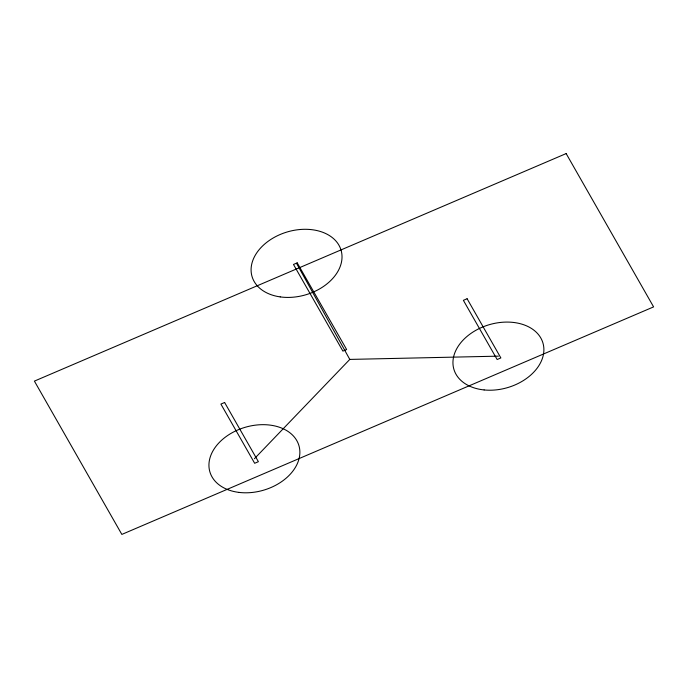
<?xml version="1.0" encoding="UTF-8"?>
<svg xmlns="http://www.w3.org/2000/svg" width="688" height="688" viewBox="0 0 688 688"><rect width="100%" height="100%" fill="white"/><g stroke="black" fill="none" stroke-linecap="round" stroke-linejoin="round"><path stroke-width="1.03" d="M254.405 458.733L349.788 359.411L498.413 356.152M296.554 263.358L349.788 359.411M297.207 262.868L293.484 264.459L342.908 351.112L346.632 349.521L297.207 262.868M566.155 153.579L34.4 381.109L121.845 534.421L653.6 306.891L566.155 153.579M224.615 402.489L220.9 404.08L254.663 463.282L258.387 461.691L224.615 402.489M467.1 298.738L463.377 300.329L497.149 359.523L500.864 357.932L467.1 298.738M280.205 296.898A46.423 32.766 -16.5 0 0 341.472 251.765A46.423 32.766 -16.5 0 0 267.976 241.411A46.423 32.766 -16.5 0 0 280.205 296.898M484.111 389.941A46.423 32.766 -16.5 0 0 542.952 343.045A46.423 32.766 -16.5 0 0 468.184 335.469A46.423 32.766 -16.5 0 0 484.111 389.941M239.071 492.41A46.423 32.766 -16.5 0 0 299.142 446.383A46.423 32.766 -16.5 0 0 224.993 437.413A46.423 32.766 -16.5 0 0 239.071 492.41"/></g></svg>
